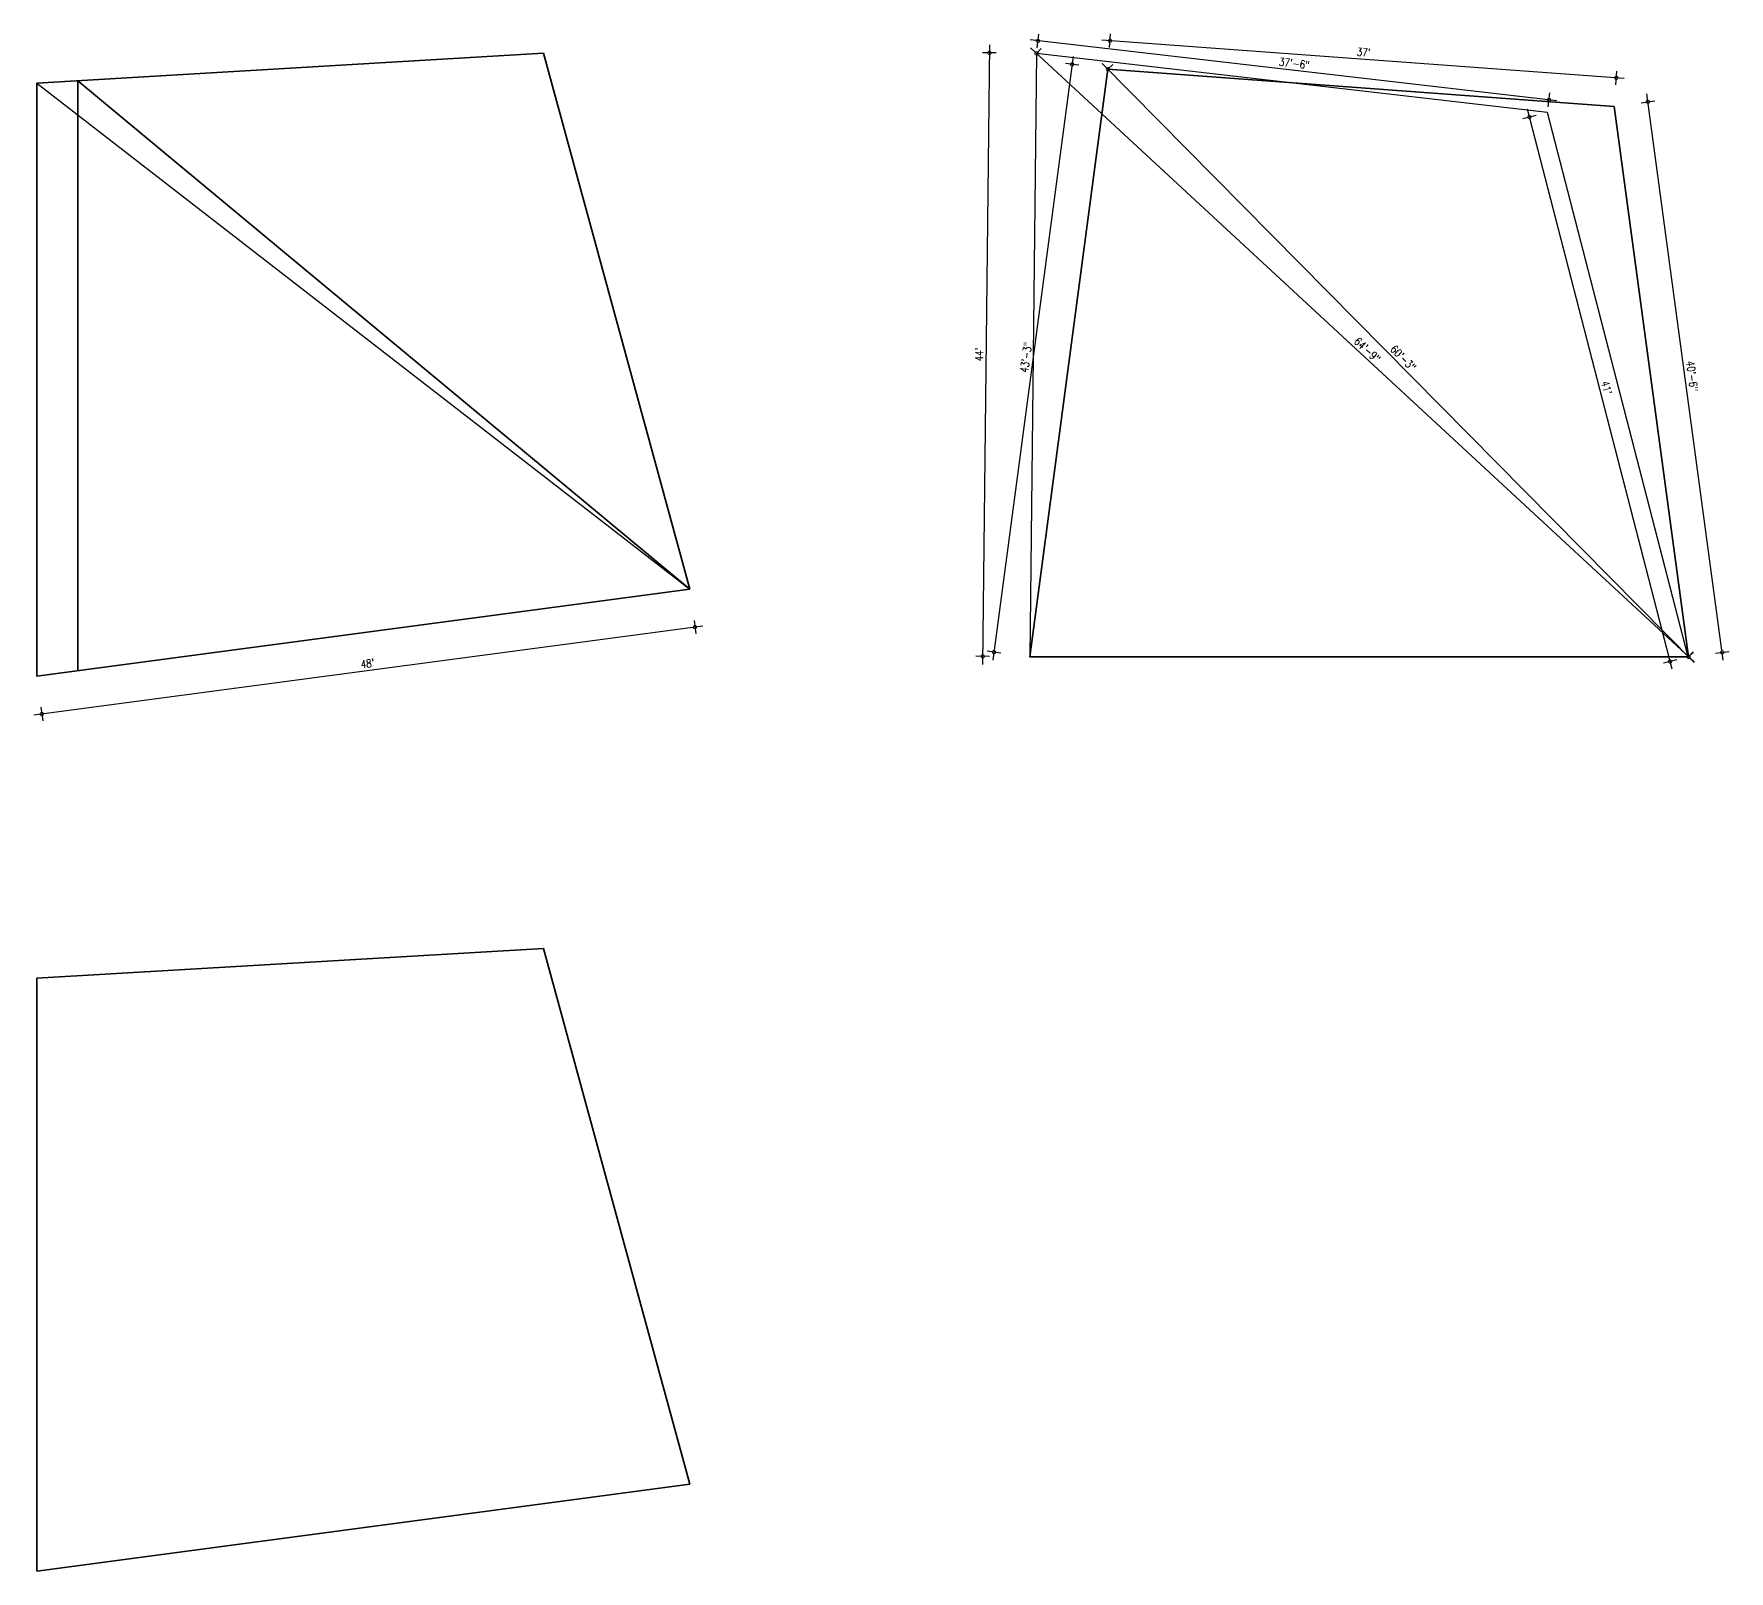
# Model space of a CAD drawing. Header units: inches. Extents: x 352731 to 371558, y -52658 to -39161.
# Drawn here: x 365175 to 366658, y -49574 to -48229 of the extents above; entities that cross this region are included whole.
import ezdxf

# ---------------------------------------------------------------- set-up
doc = ezdxf.new("R2010")
doc.units = ezdxf.units.IN
doc.header["$LTSCALE"] = 2
doc.header["$MEASUREMENT"] = 0
doc.header["$PDMODE"] = 34
doc.layers.get('0').update_dxf_attribs({"linetype": 'CONTINUOUS'})
doc.layers.get('DEFPOINTS').update_dxf_attribs({"color": 141, "linetype": 'CONTINUOUS'})
doc.layers.add('door', color=20, linetype='CONTINUOUS', lineweight=35)
doc.styles.add('ROMANS', font='Romans.shx', dxfattribs={"width": 0.8})
doc.dimstyles.new('8 SCALE', dxfattribs={"dimscale": 0, "dimtxt": 7, "dimasz": 6, "dimexe": 6, "dimexo": 2, "dimgap": 2, "dimtad": 1, "dimdec": 0, "dimzin": 0, "dimdsep": 46, "dimlunit": 4, "dimtxsty": 'ROMANS', "dimblk": 'DOTSMALL', "dimcen": 0, "dimdle": 7, "dimclrd": 8, "dimclre": 8, "dimclrt": 3, "dimadec": 0, "dimazin": 0, "dimtfac": 1, "dimtdec": 0, "dimtofl": 0, "dimtmove": 2, "dimatfit": 3, "dimfxl": 6, "dimfxlon": 1, "dimtolj": 1, "dimtzin": 0, "dimarcsym": 0})

# ---------------------------------------------------------------- blocks, each defined once
blk = doc.blocks.new('_DOTSMALL')
at = {"color": 0, "linetype": 'ByBlock', "const_width": 0.5}
blk.add_lwpolyline([(-0.0625, 0, 1), (0.0625, 0, 1)], format="xyb", close=True, dxfattribs=at)
blk = doc.blocks.new('*D448')
at = {"color": 8, "lineweight": -2, "ltscale": 0.5, "transparency": 16777216}
for p, q in [((365760, -48746.8), (365174.8, -48824.6)), ((365752.2, -48741.8), (365753.8, -48753.7)), ((365180.9, -48817.7), (365182.5, -48829.6))]:
    blk.add_line(p, q, dxfattribs=at)
at = {"layer": 'DEFPOINTS', "color": 0, "ltscale": 0.5, "transparency": 16777216}
for p in [(365748.6, -48714.5), (365177.3, -48790.5), (365181.7, -48823.7)]:
    blk.add_point(p, dxfattribs=at)
at = {"color": 8, "lineweight": -2, "ltscale": 0.5, "transparency": 16777216, "xscale": 6, "yscale": 6, "zscale": 6}
for p, rotation in [((365753, -48747.7), 7.57263409575331), ((365181.7, -48823.7), 187.5726340957533)]:
    blk.add_blockref('_DOTSMALL', p, dxfattribs=dict(at, rotation=rotation))
at = {"color": 3, "ltscale": 0.5, "transparency": 16777216, "insert": (365466.6, -48779.6), "char_height": 7, "attachment_point": 5, "rotation": 7.5726, "style": 'ROMANS'}
blk.add_mtext("\\A1;48'", dxfattribs=at)
blk = doc.blocks.new('*D449')
at = {"color": 8, "lineweight": -2, "ltscale": 0.5, "transparency": 16777216}
for p, q in [((366488.7, -48300), (366477.1, -48303)), ((366607.7, -48784.6), (366481.1, -48294.7)), ((366611.7, -48776.3), (366600.1, -48779.3))]:
    blk.add_line(p, q, dxfattribs=at)
at = {"layer": 'DEFPOINTS', "color": 0, "ltscale": 0.5, "transparency": 16777216}
for p in [(366482.9, -48301.5), (366498.8, -48297.4), (366621.8, -48773.7)]:
    blk.add_point(p, dxfattribs=at)
at = {"color": 8, "lineweight": -2, "ltscale": 0.5, "transparency": 16777216, "xscale": 6, "yscale": 6, "zscale": 6}
for p, rotation in [((366482.9, -48301.5), 104.4821385853115), ((366605.9, -48777.8), 284.4821385853115)]:
    blk.add_blockref('_DOTSMALL', p, dxfattribs=dict(at, rotation=rotation))
at = {"color": 3, "ltscale": 0.5, "transparency": 16777216, "insert": (366550.4, -48538.1), "char_height": 7, "attachment_point": 5, "rotation": 284.4821, "style": 'ROMANS'}
blk.add_mtext("\\A1;41'", dxfattribs=at)
blk = doc.blocks.new('*D450')
at = {"color": 8, "lineweight": -2, "ltscale": 0.5, "transparency": 16777216}
for p, q in [((366580.6, -48288.9), (366592.5, -48287.3)), ((366652.5, -48776.7), (366585.6, -48281.2)), ((366645.7, -48770.6), (366657.5, -48769))]:
    blk.add_line(p, q, dxfattribs=at)
at = {"layer": 'DEFPOINTS', "color": 0, "ltscale": 0.5, "transparency": 16777216}
for p in [(366557, -48292.1), (366586.5, -48288.1), (366622.1, -48773.7)]:
    blk.add_point(p, dxfattribs=at)
at = {"color": 8, "lineweight": -2, "ltscale": 0.5, "transparency": 16777216, "xscale": 6, "yscale": 6, "zscale": 6}
for p, rotation in [((366586.5, -48288.1), 97.69741195255628), ((366651.6, -48769.8), 277.6974119525563)]:
    blk.add_blockref('_DOTSMALL', p, dxfattribs=dict(at, rotation=rotation))
at = {"color": 3, "ltscale": 0.5, "transparency": 16777216, "insert": (366625.2, -48528.1), "char_height": 7, "attachment_point": 5, "rotation": 277.6974, "style": 'ROMANS'}
blk.add_mtext('\\A1;40\'-6"', dxfattribs=at)
blk = doc.blocks.new('*D451')
at = {"color": 8, "lineweight": -2, "ltscale": 0.5, "transparency": 16777216}
for p, q in [((366565.8, -48267.7), (366109, -48234.2)), ((366115.5, -48240.7), (366116.4, -48228.7)), ((366558.4, -48273.2), (366559.3, -48261.2))]:
    blk.add_line(p, q, dxfattribs=at)
at = {"layer": 'DEFPOINTS', "color": 0, "ltscale": 0.5, "transparency": 16777216}
for p in [(366116, -48234.7), (366114.2, -48259.6), (366557, -48292.1)]:
    blk.add_point(p, dxfattribs=at)
at = {"color": 8, "lineweight": -2, "ltscale": 0.5, "transparency": 16777216, "xscale": 6, "yscale": 6, "zscale": 6}
for p, rotation in [((366116, -48234.7), 175.8003104445847), ((366558.9, -48267.2), 355.8003104445848)]:
    blk.add_blockref('_DOTSMALL', p, dxfattribs=dict(at, rotation=rotation))
at = {"color": 3, "ltscale": 0.5, "transparency": 16777216, "insert": (366337.9, -48244.8), "char_height": 7, "attachment_point": 5, "rotation": 355.8003, "style": 'ROMANS'}
blk.add_mtext("\\A1;37'", dxfattribs=at)
blk = doc.blocks.new('*D452')
at = {"color": 8, "lineweight": -2, "ltscale": 0.5, "transparency": 16777216}
for p, q in [((366507, -48287.2), (366046.1, -48234)), ((366052.3, -48240.8), (366053.7, -48228.8)), ((366499.3, -48292.4), (366500.7, -48280.4))]:
    blk.add_line(p, q, dxfattribs=at)
at = {"layer": 'DEFPOINTS', "color": 0, "ltscale": 0.5, "transparency": 16777216}
for p in [(366051.7, -48245.8), (366053, -48234.8), (366498.8, -48297.4)]:
    blk.add_point(p, dxfattribs=at)
at = {"color": 8, "lineweight": -2, "ltscale": 0.5, "transparency": 16777216, "xscale": 6, "yscale": 6, "zscale": 6}
for p, rotation in [((366053, -48234.8), 173.4156412186379), ((366500, -48286.4), 353.4156412186379)]:
    blk.add_blockref('_DOTSMALL', p, dxfattribs=dict(at, rotation=rotation))
at = {"color": 3, "ltscale": 0.5, "transparency": 16777216, "insert": (366277.2, -48254.5), "char_height": 7, "attachment_point": 5, "rotation": 353.4156, "style": 'ROMANS'}
blk.add_mtext('\\A1;37\'-6"', dxfattribs=at)
blk = doc.blocks.new('*D453')
at = {"color": 8, "lineweight": -2, "ltscale": 0.5, "transparency": 16777216}
for p, q in [((366010.7, -48238.3), (366004.6, -48780.3)), ((366016.6, -48245.4), (366004.6, -48245.2)), ((366010.7, -48773.3), (365998.7, -48773.2))]:
    blk.add_line(p, q, dxfattribs=at)
at = {"layer": 'DEFPOINTS', "color": 0, "ltscale": 0.5, "transparency": 16777216}
for p in [(366051.7, -48245.8), (366004.7, -48773.3), (366045.8, -48773.7)]:
    blk.add_point(p, dxfattribs=at)
at = {"color": 8, "lineweight": -2, "ltscale": 0.5, "transparency": 16777216, "xscale": 6, "yscale": 6, "zscale": 6}
for p, rotation in [((366010.6, -48245.3), 89.35652801203915), ((366004.7, -48773.3), 269.3565280120392)]:
    blk.add_blockref('_DOTSMALL', p, dxfattribs=dict(at, rotation=rotation))
at = {"color": 3, "ltscale": 0.5, "transparency": 16777216, "insert": (366001.5, -48509.2), "char_height": 7, "attachment_point": 5, "rotation": 89.3565, "style": 'ROMANS'}
blk.add_mtext("\\A1;44'", dxfattribs=at)
blk = doc.blocks.new('*D454')
at = {"color": 8, "lineweight": -2, "ltscale": 0.5, "transparency": 16777216}
for p, q in [((366083.8, -48248.5), (366013.6, -48776.5)), ((366088.9, -48256.2), (366077, -48254.7)), ((366020.5, -48770.4), (366008.6, -48768.8))]:
    blk.add_line(p, q, dxfattribs=at)
at = {"layer": 'DEFPOINTS', "color": 0, "ltscale": 0.5, "transparency": 16777216}
for p in [(366114.2, -48259.6), (366014.6, -48769.6), (366045.8, -48773.7)]:
    blk.add_point(p, dxfattribs=at)
at = {"color": 8, "lineweight": -2, "ltscale": 0.5, "transparency": 16777216, "xscale": 6, "yscale": 6, "zscale": 6}
for p, rotation in [((366082.9, -48255.4), 82.42736590425268), ((366014.6, -48769.6), 262.4273659042527)]:
    blk.add_blockref('_DOTSMALL', p, dxfattribs=dict(at, rotation=rotation))
at = {"color": 3, "ltscale": 0.5, "transparency": 16777216, "insert": (366042.6, -48511.7), "char_height": 7, "attachment_point": 5, "rotation": 82.4274, "style": 'ROMANS'}
blk.add_mtext('\\A1;43\'-3"', dxfattribs=at)
blk = doc.blocks.new('*D455')
at = {"color": 8, "lineweight": -2, "ltscale": 0.5, "transparency": 16777216}
for p, q in [((366627, -48778.7), (366109.2, -48254.6)), ((366114.2, -48259.6), (366118.4, -48255.4)), ((366622.1, -48773.7), (366626.4, -48769.5))]:
    blk.add_line(p, q, dxfattribs=at)
at = {"layer": 'DEFPOINTS', "color": 0, "ltscale": 0.5, "transparency": 16777216}
for p in [(366114.2, -48259.6), (366114.2, -48259.6), (366622.1, -48773.7)]:
    blk.add_point(p, dxfattribs=at)
at = {"color": 8, "lineweight": -2, "ltscale": 0.5, "transparency": 16777216, "xscale": 6, "yscale": 6, "zscale": 6}
for p, rotation in [((366114.2, -48259.6), 134.6538507740749), ((366622.1, -48773.7), 314.6538507740749)]:
    blk.add_blockref('_DOTSMALL', p, dxfattribs=dict(at, rotation=rotation))
at = {"color": 3, "ltscale": 0.5, "transparency": 16777216, "insert": (366372.5, -48512.3), "char_height": 7, "attachment_point": 5, "rotation": 314.6539, "style": 'ROMANS'}
blk.add_mtext('\\A1;60\'-3"', dxfattribs=at)
blk = doc.blocks.new('*D456')
at = {"color": 8, "lineweight": -2, "ltscale": 0.5, "transparency": 16777216}
for p, q in [((366046.6, -48241), (366627.3, -48778.5)), ((366051.7, -48245.8), (366055.8, -48241.4)), ((366622.1, -48773.7), (366626.2, -48769.3))]:
    blk.add_line(p, q, dxfattribs=at)
at = {"layer": 'DEFPOINTS', "color": 0, "ltscale": 0.5, "transparency": 16777216}
for p in [(366051.7, -48245.8), (366622.1, -48773.7), (366622.1, -48773.7)]:
    blk.add_point(p, dxfattribs=at)
at = {"color": 8, "lineweight": -2, "ltscale": 0.5, "transparency": 16777216, "xscale": 6, "yscale": 6, "zscale": 6}
for p, rotation in [((366051.7, -48245.8), 137.2117639480937), ((366622.1, -48773.7), 317.2117639480937)]:
    blk.add_blockref('_DOTSMALL', p, dxfattribs=dict(at, rotation=rotation))
at = {"color": 3, "ltscale": 0.5, "transparency": 16777216, "insert": (366341.1, -48505.2), "char_height": 7, "attachment_point": 5, "rotation": 317.2118, "style": 'ROMANS'}
blk.add_mtext('\\A1;64\'-9"', dxfattribs=at)

msp = doc.modelspace()

# ---------------------------------------------------------------- linework, layer by layer
at = {"ltscale": 0.5}
msp.add_line((365177.3, -48271.8), (365748.6, -48714.5), dxfattribs=at)
msp.add_lwpolyline([(366498.8, -48297.4), (366051.7, -48245.8), (366045.8, -48773.7), (366621.8, -48773.7)], close=True, dxfattribs=at)
at = {"layer": 'door', "ltscale": 0.5}
for p, q in [((365620.6, -48245.7), (365177.3, -48271.8)), ((365748.6, -48714.5), (365620.6, -48245.7)), ((365177.3, -48271.8), (365177.3, -48790.5)), ((365213.3, -48269.7), (365213.3, -48785.7)), ((365213.3, -48269.7), (365748.6, -48714.5)), ((365748.6, -48714.5), (365177.3, -48790.5)), ((365620.6, -49028.8), (365177.3, -49054.9)), ((365748.6, -49497.6), (365620.6, -49028.8)), ((365177.3, -49054.9), (365177.3, -49573.6)), ((365748.6, -49497.6), (365177.3, -49573.6))]:
    msp.add_line(p, q, dxfattribs=at)
msp.add_lwpolyline([(366557, -48292.1), (366114.2, -48259.6), (366045.8, -48773.7), (366622.1, -48773.7)], close=True, dxfattribs=at)

# ---------------------------------------------------------------- dimensions: what is measured, and where the dimension line sits
at = {"ltscale": 0.5}
for p1, p2, distance, picture, middle in [((366498.8, -48297.4), (366051.7, -48245.8), -11.1, '*D452', (366277.2, -48254.5)), ((366557, -48292.1), (366114.2, -48259.6), -25, '*D451', (366337.9, -48244.8)), ((366051.7, -48245.8), (366045.8, -48773.7), -41.1, '*D453', (366001.5, -48509.2)), ((366114.2, -48259.6), (366045.8, -48773.7), -31.5, '*D454', (366042.6, -48511.7)), ((366051.7, -48245.8), (366622.1, -48773.7), 0, '*D456', (366341.1, -48505.2)), ((366622.1, -48773.7), (366114.2, -48259.6), 0, '*D455', (366372.5, -48512.3)), ((366622.1, -48773.7), (366557, -48292.1), -29.7, '*D450', (366625.2, -48528.1)), ((366621.8, -48773.7), (366498.8, -48297.4), 16.4, '*D449', (366550.4, -48538.1)), ((365748.6, -48714.5), (365177.3, -48790.5), 33.5, '*D448', (365466.6, -48779.6))]:
    dim = msp.add_aligned_dim(p1=p1, p2=p2, distance=distance, dimstyle='8 SCALE', override={"dimscale": 1}, dxfattribs=at)
    dim.commit()
    dim.dimension.update_dxf_attribs({"geometry": picture, "text_midpoint": middle})

doc.saveas('drawing.dxf')
